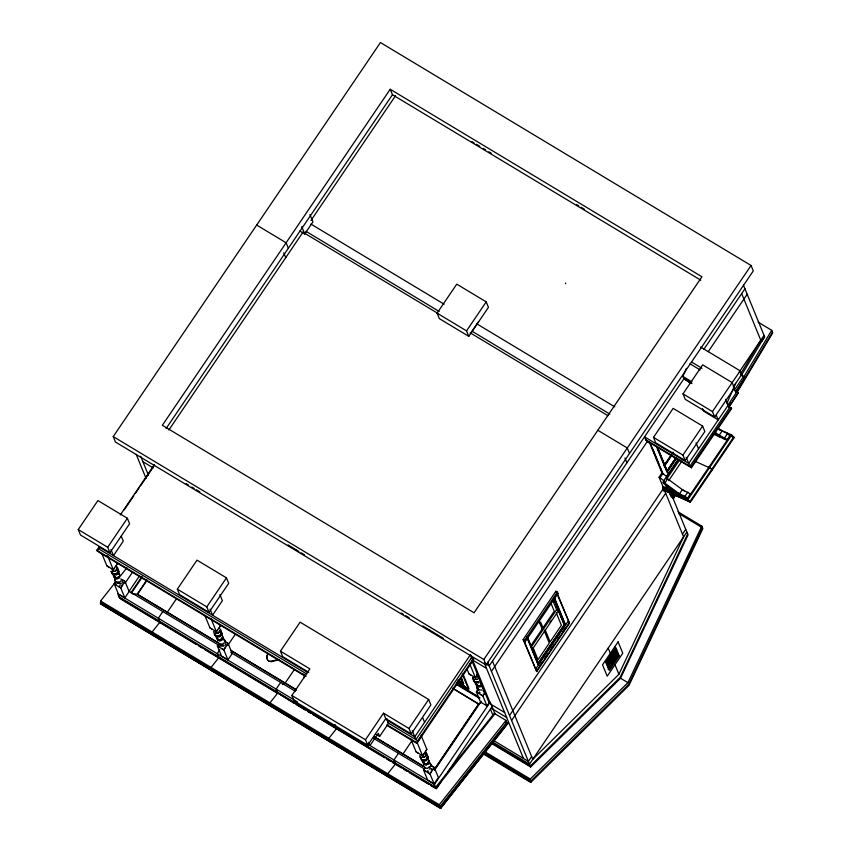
<?xml version="1.0" encoding="UTF-8"?>
<svg xmlns="http://www.w3.org/2000/svg" width="851" height="851" viewBox="0 0 851 851"><rect width="100%" height="100%" fill="white"/><g stroke="black" fill="none" stroke-linecap="round" stroke-linejoin="round"><path stroke-width="1.28" d="M435.744 767.57L478.783 704.117L452.658 688.119M266.884 657.376L266.895 656.11M114.938 579.52L115.215 581.658M266.969 656.291L267.214 655.121M116.715 568.798L115.151 571.095M115.055 577.084L114.821 580.573M118.48 570.915L116.406 574.063M219.803 630.793L218.239 633.091L215.441 633.027M220.249 630.495L218.367 633.272L214.984 633.187M220.717 634.995L221.239 633.495M221.568 632.921L220.952 634.697L217.622 636.399L214.526 634.538L213.537 631.633M222.302 637.42L221.877 638.654L219.547 639.846L218.271 639.484L217.122 637.293M425.181 754.401L425.755 752.752M423.702 764.826L424.309 763.092M426.872 758.996L427.106 755.422M427.734 756.933L425.66 760.071M691.672 383.269L683.693 378.535L682.874 376.408L686.417 368.334M735.658 383.375L727.062 402.98L727.882 405.108L736.072 393.024L734.679 389.609L742.87 377.525L740.189 370.855L700.543 347.006M492.474 661.057L532.779 759.305L618.911 674.269L683.598 536.907L664.45 490.24M687.661 534.013L620.166 677.332L530.29 766.081L491.772 742.912M491.016 743.136L530.662 766.985L620.539 678.247L688.033 534.917L672.418 496.835M701.82 526.12L702.841 528.62L629.017 685.385L530.716 782.452L529.684 779.952L530.301 779.037L627.91 682.672L701.82 526.12L677.949 511.77M702.469 527.716L628.644 684.481L530.343 781.537L483.751 753.518M116.321 565.458L117.576 563.33L113.279 569.67L111.353 568.638M122.98 580.148L125.044 581.52L129.139 591.53L124.842 597.87L118.395 593.998L114.289 583.988L115.555 581.861M124.842 597.87L120.736 587.871L122.001 585.733M219.398 627.464L220.664 625.325L216.356 631.676L214.431 630.644M226.058 642.154L228.121 643.526L232.227 653.536L227.93 659.876L221.483 656.004L217.377 645.994L218.643 643.856M227.93 659.876L223.824 649.866L225.089 647.739M425.564 751.465L426.83 749.337L421.458 736.243M432.223 766.155L434.287 767.528L438.393 777.537L434.084 783.877L427.649 780.005L423.543 769.995L424.809 767.868M472.656 660.185L489.74 701.852L486.974 705.936L480.528 702.054L476.432 692.054L477.688 689.916M434.084 783.877L429.989 773.878L431.244 771.74M486.974 705.936L482.868 695.927L484.134 693.788M741.03 373.206L760.783 340.24M675.747 494.825L673.556 498.314L671.099 496.835L670.099 494.378L670.875 493.069M741.817 374.653L764.57 336.656L743.444 285.138M673.556 498.314L672.545 495.846L673.907 493.58M743.859 376.802L771.708 330.316L758.103 322.125M673.322 497.718L675.354 494.325M736.477 392.279L772.474 332.188M729.722 404.714L731.083 402.438M737.232 392.173L772.761 332.869L771.708 330.316M615.209 648.675L606.242 661.908M615.496 649.356L606.518 662.589M615.773 650.036L606.795 663.28M616.05 650.717L607.082 663.961M616.337 651.398L607.359 664.642M612.497 658.94L616.613 652.089M612.773 659.621L616.89 652.77M617.177 653.451L608.199 666.684M617.454 654.132L608.476 667.365M617.73 654.813L608.752 668.046M618.017 655.493L609.039 668.737M267.288 655.302L268.416 653.664M113.226 436.584L380.44 42.55L751.061 265.469L753.295 270.926L486.081 664.961L115.47 442.041L113.226 436.584L483.847 659.504L486.081 664.961M78.239 529.556L97.918 500.548L127.363 518.259L129.607 523.716L109.939 552.725L80.483 535.013L78.239 529.556L107.694 547.267L109.939 552.725M390.215 89.27L162.35 425.287L474.06 612.784L701.926 276.766L390.215 89.27L392.46 94.738L700.756 280.17M166.083 428.553L392.46 94.738M168.881 429.936L303.552 231.366M310.977 220.42L395.577 95.663M299.818 231.025L304.732 233.972L312.923 221.888L309.945 214.612M120.278 514.961L154.467 464.55M305.349 676.322L97.152 551.086L96.823 550.289L99.046 547.023M124.203 509.93L133.82 495.75M135.298 493.559L139 488.112M140.479 485.932L153.797 466.295M97.897 550.001L99.376 547.821M107.694 547.267L127.363 518.259M507.387 722.637L507.781 723.605L440.658 808.45L100.716 603.976L100.344 603.072L100.737 602.476L440.68 806.95L507.387 722.637L506.781 722.276L440.073 806.588M120.746 578.935L125.044 581.52L120.736 587.871L114.289 583.988L115.725 581.871M125.257 582.903L132.692 571.946M139.479 575.957L129.086 591.275L218.345 644.962M130.916 592.839L142.053 576.414M131.692 592.69L142.106 577.318M146.925 579.85L137.266 594.104L132.384 593.838M218.111 642.835L137.479 594.328L146.383 581.201M177.338 589.158L197.006 560.149L226.462 577.861L228.706 583.329L209.027 612.337L179.582 594.615L177.338 589.158L206.793 606.869L209.027 612.337M162.828 611.582L158.329 618.23L160.19 622.772M166.924 612.848L176.582 598.615M152.893 633.857L152.872 635.346M206.793 606.869L226.462 577.861M437.084 313.157L456.764 284.149L486.208 301.871L488.453 307.328L468.773 336.336L439.329 318.614L437.084 313.157L466.539 330.879L468.773 336.336M224.909 641.59L228.121 643.526L223.824 649.866L217.377 645.994L218.813 643.877M219.803 649.856L217.228 653.653L219.101 658.206M228.057 644.994L235.482 634.038M211.803 669.28L211.771 670.779M466.539 330.879L486.208 301.871M470.401 333.624L478.602 321.54M308.722 672.301L282.67 656.632L280.436 651.164L300.105 622.155L428.659 699.479L430.893 704.936L411.224 733.945L385.758 718.627L383.514 713.17L365.483 739.764L367.728 745.221L385.758 718.627M280.649 682.449L276.139 689.087L277.373 692.076M284.734 683.704L294.403 669.482M270.31 705.298L270.703 704.713L270.692 706.213M367.728 745.221L294.095 700.937L291.85 695.48L309.881 668.886L280.436 651.164M329.624 740.147L329.592 741.647M367.866 744.008L370.132 745.37L378.323 733.285L379.631 736.466L388.652 723.169L386.758 718.552M411.224 733.945L408.98 728.488L428.659 699.479M398.47 753.305L393.96 759.954L395.821 764.506L401.449 767.889M402.555 754.571L412.214 740.338M388.524 775.58L388.503 777.08M386.333 719.733L414.745 736.828L470.486 654.632L471.645 657.472L415.916 739.668L412.256 730.754M471.029 658.642L471.645 657.727M473.486 658.578L416.522 742.583L416.852 743.38L473.816 659.376L471.645 657.472M471.092 662.642L473.124 659.653L472.752 658.738M417.639 741.795L422.479 734.658L421.277 735.179L422.479 734.658M483.847 659.504L751.061 265.469M420.596 754.646L422.522 755.677L426.83 749.337M473.486 676.705L475.411 677.726L477.56 674.556M457.295 682.502L468.55 689.267L468.954 688.661L463.029 674.215M684.459 377.961L489.197 665.886L484.655 663.152M703.777 349.474L744.933 288.776M431.063 765.592L434.287 767.528L429.989 773.878L423.543 769.995L424.979 767.889M485.027 692.757L482.868 695.927L476.432 692.054L477.858 689.938M491.442 671.343L647.324 441.478M708.245 351.654L747.178 294.233M653.494 437.371L673.162 408.363L702.618 426.074L704.851 431.531L685.183 460.54L655.727 442.828L653.494 437.371L682.938 455.083L685.183 460.54M683.002 393.853L702.671 364.845L732.126 382.567L734.36 388.024L714.691 417.033L685.236 399.31L683.002 393.853L712.447 411.576L714.691 417.033M434.18 769.612L478.783 703.841L481.081 702.458M434.446 770.325L481.219 701.352M536.715 671.556L523.131 639.58L555.916 591.232L557.373 592.105L558.001 593.487L525.152 641.824L524.301 641.314L536.715 671.556L569.5 623.209L557.086 592.966L558.001 593.487M525.152 641.824L524.588 640.452L557.373 592.105M539.757 623.209L540.576 621.996L542.981 627.847M494.591 712.84L435.68 787.303L434.457 784.314L490.197 702.128L494.974 713.776L506.015 720.425L507.079 722.999M530.886 645.675L554.246 611.231L550.735 602.678M531.098 647.271L556.597 609.667L558.437 610.773L564.181 624.762L537.949 663.44L532.215 649.451L558.437 610.773M436.318 788.866L440.829 782.218M447.583 772.251L492.059 706.67M550.023 622.368L551.437 620.294M546.682 636.708L547.501 635.495M664.014 465.444L671.407 454.53M664.195 466.071L671.577 455.2M665.365 464.72L672.024 454.902M663.599 488.155L659.1 477.188L661.972 472.954L666.652 476.475L667.62 478.858L684.406 491.133M662.865 486.368L684.959 496.324L687.544 498.218L690.416 493.984L682.342 489.623L679.47 493.857L664.759 483.091L663.78 480.709L660.014 477.741L662.886 473.507M657.642 447.839L667.099 470.88L675.875 457.785M666.705 471.667L676.088 457.827L666.78 471.709L667.312 472.039L676.705 458.189M440.658 808.45L440.68 806.95M564.49 624.953L538.257 663.631L564.564 624.996L553.852 598.891L564.564 624.996M667.397 474.656L668.875 472.475M535.683 669.056L568.468 620.709M663.78 480.709L678.151 459.338M666.535 477.198L678.343 459.795M539.821 665.695L542.055 662.397M545.034 658.004L548.023 653.611M550.257 650.313L553.98 644.824M557.703 639.324L559.937 636.027M562.926 631.633L565.904 627.24M666.439 479.347L679.811 459.636M739.242 372.004L764.06 335.4M536.524 671.109L569.308 622.762M682.938 455.083L702.618 426.074M712.447 411.576L740.189 370.855M667.62 478.858L664.759 483.091L662.918 481.985L663.503 483.421L675.034 491.857M761.762 341.347L764.709 336.996M663.865 491.208L662.674 488.293L663.28 487.389L687.725 498.399L730.349 435.542L726.86 433.978M509.536 715.468L663.184 488.889M668.737 480.57L681.97 461.061M733.254 386.928L741.678 374.493M668.269 486.049L666.833 488.155L665.482 484.868M511.589 720.478L665.684 493.24M744.955 377.004L736.168 390.864L745.189 377.567L740.413 374.27M728.052 405.395L688.704 463.412L644.526 436.84L646.015 440.478L691.427 467.795L731.594 408.565L727.86 405.725M738.157 392.502L729.371 406.363L738.391 393.066L734.753 390.449M691.427 467.795L691.097 466.997L731.264 407.767M684.959 496.324L687.831 492.091M724.701 437.722L727.573 433.499L730.158 435.382L727.286 439.616L719.212 435.255L722.084 431.021L717.872 427.947M731.722 434.978L734.232 437.563L690.374 502.228L687.874 499.643L731.722 434.978L717.319 428.5M733.69 437.01L689.842 501.675L663.237 489.697M531.652 756.582L528.375 761.411L493.888 740.668M682.47 534.183L685.757 529.343M686.874 532.077L529.492 764.145L492.123 741.668M608.199 669.631L618.028 655.132L614.677 646.941M619.262 655.866L609.422 670.375L606.061 662.184L615.901 647.675L619.262 655.866L618.028 655.132M607.635 665.322L612.507 658.919M607.912 666.003L612.784 659.599M101.95 553.895L106.832 565.798L113.279 569.67L114.672 567.883M123.64 583.318L125.044 581.52M205.038 615.901L209.92 627.804L216.356 631.676L217.76 629.878M226.728 645.324L228.121 643.526M467.018 669.099L468.965 673.854L475.411 677.726L476.815 675.939M410.714 738.721L416.075 751.805L422.522 755.677L423.926 753.89M432.882 769.325L434.287 767.528M218.835 657.578L211.037 667.439L212.101 670.014L101.652 603.582L100.599 600.997L115.417 582.265M119.534 577.063L126.948 567.691M159.935 622.145L152.138 632.006L153.191 634.58M336.656 728.445L328.869 738.306L329.922 740.881L213.229 670.694M395.566 763.879L387.769 773.729L388.833 776.314M494.974 713.776L436.063 788.239L119.438 597.796M440.02 806.461L439.307 804.738L506.015 720.425M507.685 723.371L440.563 808.216L100.62 603.753M282.415 684.566L284.223 683.544M267.81 654.472L268.49 653.845M116.321 573.808L117.629 572.649M117.991 573.074L114.704 574.755L112.917 574.244L111.598 572.755M116.608 574.542L118.597 571.329L117.8 567.947L116.47 566.553M118.789 576.648L116.459 577.84L114.3 576.542L114.034 575.287M119.204 577.106L118.055 578.116L115.098 578.052M119.193 577.627L118.183 578.52L115.587 578.457L112.215 573.702M119.47 577.659L116.757 579.042L114.151 577.308M121.119 580.722L119.693 581.967L116.066 581.882M219.409 635.814L220.717 634.655L220.941 631.421M221.069 635.08L217.792 636.761L216.005 636.24L214.686 634.761M219.686 636.548L221.685 633.335L220.877 629.953L219.558 628.549M222.249 638.729L219.43 640.175M224.196 642.728L222.781 643.973L219.154 643.888M425.489 756.135L422.979 757.422M426.883 758.656L425.574 759.815L422.202 759.73M427.074 759.475L424.255 760.922L421.639 759.347M427.021 763.549L428.032 762.656M428.659 767.496L429.734 766.549M430.361 766.73L427.096 768.4L425.309 767.889M429.351 769.176L430.425 768.24M627.315 686.002L628.07 685.332M284.213 683.544L285.128 683.14M278.82 659.536L269.416 661.44M278.894 659.716L271.246 661.748L268.586 660.961M114.534 574.393L116.417 573.957M116.342 578.169L117.938 577.808M120.108 583.169L117.353 583.105M120.214 583.265L116.768 583.18M221.271 640.526L218.675 640.463L216.824 638.601L214.952 634.038M223.185 645.175L220.441 645.111L219.505 644.122M223.292 645.271L219.856 645.186M223.664 646.143L220.079 646.058M475.869 679.481L477.283 679.151M477.422 679.321L474.028 679.247L472.869 678.024M478.453 681.864L475.092 681.789L473.943 680.577M476.666 682.449L478.549 682.023M478.539 682.13L474.847 681.928M478.698 682.385L475.049 682.3L473.039 679.704L472.592 677.694M478.9 682.874L475.252 682.789L473.933 681.3M479.911 685.598L478.592 685.895L476.432 684.598M478.475 686.225L480.07 685.863M480.092 686.034L476.943 685.789M480.187 686.172L477.23 686.108M480.315 686.576L477.719 686.512L475.869 684.661L473.996 680.098M480.432 686.746L477.411 686.683L475.847 683.438M481.836 690.033L478.198 689.948L476.592 686.874M425.67 759.964L421.958 759.879M427.202 763.975L424.617 763.921L423.724 762.985M484.006 691.969L483.145 690.555L484.113 690.969M472.539 659.631L473.124 659.653M477.688 675.045L476.868 674.896L478.102 676.045L477.379 676.758L479.677 679.715M480.326 681.619L480.921 684.704L484.059 690.842M112.353 571.021L113.726 571.415M111.896 571.181L115.279 571.266L116.608 570.106L116.821 566.851M114.608 574.202L111.811 572.51M114.811 574.436L112.715 573.872L110.843 571.5M114.811 577.733L116.64 578.276M216.048 635.729L217.696 636.208M217.888 639.739L219.728 640.282L222.047 639.09L222.771 637.239L221.483 632.538M218.175 640.048L221.143 640.122L222.292 639.112L222.483 636.261M421.149 757.188L424.532 757.273L426.415 754.497L426.074 752.858M424.053 763.741L427.191 763.815L428.415 762.741L428.936 761.241L427.638 756.539M424.341 764.06L427.298 764.124L428.457 763.113L428.574 760.092M121.97 583.85L121.778 583.403M225.047 645.856L224.866 645.398M717.648 429.021L727.573 433.499M731.881 436.51L734.232 437.563M713.053 433.925L727.499 440.435M709.043 466.976L712.308 469.89M694.512 461.051L708.915 467.539M665.993 489.229L676.8 494.101M679.194 495.176L686.395 498.42M662.674 488.293L687.874 499.643M690.374 502.228L663.472 490.123M476.432 692.054L478.358 693.076M114.289 583.988L116.215 585.02M217.377 645.994L219.303 647.026M423.543 769.995L425.468 771.027M223.377 638.793L224.919 640.271M476.89 674.322L477.645 674.758M471.826 141.521L474.103 142.894M476.379 144.266L479.794 146.319M483.208 148.372L485.485 149.733M488.889 151.786L491.165 153.159M576.521 204.495L578.797 205.868M581.073 207.24L584.488 209.293M742.912 376.206L745.189 377.567M691.842 362.196L702.032 368.323M689.938 363.792L700.128 369.919M736.115 391.705L738.391 393.066M682.874 376.408L691.937 381.865M683.874 378.823L691.799 383.599M687.374 381.099L690.778 383.152M729.318 407.204L731.594 408.565M310.934 224.09L444.084 304.179M477.081 324.029L614.784 406.852M306.009 231.344L439.159 311.434M472.167 331.284L609.869 414.107M304.094 232.929L438.382 313.7M470.241 332.869L607.944 415.692M645.696 439.69L691.097 466.997M256.672 225.058L286.117 242.78L288.361 248.237M597.827 430.266L627.283 447.988L629.527 453.445M659.1 477.188L660.014 477.741M670.099 494.378L672.545 495.846M678.47 513.355L701.203 527.035M569.5 623.209L555.916 591.232M564.99 624.57L565.607 624.942L554.224 597.189M620.539 678.247L627.91 682.672M523.131 639.58L524.588 640.452M186.188 483.634L188.465 484.996M191.869 487.049L194.145 488.421M196.421 489.793L199.836 491.846M288.042 544.895L290.319 546.268M290.861 546.597L295.999 549.682M296.552 550.012L298.839 551.384M301.105 552.756L304.52 554.809M401.225 612.975L403.502 614.348M405.778 615.72L409.193 617.773M422.745 625.921L426.149 627.964M426.691 628.293L428.968 629.666M429.564 630.017L434.648 633.08M435.244 633.442L437.52 634.803M438.063 635.133L443.201 638.218M142.915 461.71L153.148 467.869M472.879 660.185L486.527 668.397M458.402 680.257L462.88 683.055L460.965 678.204M457.912 680.247L463.635 683.576M458.689 681.449L463.231 684.183L460.763 678.183M461.082 683.927L464.455 685.959M457.115 682.045L468.358 688.821M456.838 683.778L478.453 696.778M490.974 704.309L504.622 712.521M456.253 683.704L480.007 697.99M456.519 684.523L479.241 698.182M491.889 708.628L506.675 717.521M453.796 689.087L478.783 704.117M505.515 722.244L507.781 723.605M484.847 751.699L530.301 779.037M484.23 752.614L529.684 779.952M482.921 753.699L530.716 782.452M383.514 713.17L408.98 728.488M307.892 672.556L98.727 546.746L99.897 549.586L306.785 674.024M387.492 722.573L417.756 740.774M96.823 550.289L306.169 676.205M386.939 724.797L416.947 742.806M387.269 725.595L416.852 743.38M376.238 734.424L379.631 736.466M219.069 643.303L137.479 594.328M230.44 650.143L296.35 689.789M374.748 736.945L424.745 767.017M230.61 650.345L296.488 689.97M374.855 737.104L423.692 766.485M230.802 652.462L295.382 691.299M373.546 738.317L424.341 768.868M291.85 695.48L365.483 739.764M297.669 702.043L117.832 593.87L119.693 598.413M367.898 744.285L434.457 784.314M119.055 596.849L435.68 787.303M120.821 599.093L196.443 644.579M198.709 645.941L202.102 647.983M204.368 649.345L276.873 692.959M293.872 703.181L277.745 693.012L269.948 702.862L271.012 705.447M296.137 704.543L305.201 710M307.466 711.362L310.86 713.404M313.125 714.766L384.492 757.688M386.758 759.049L390.162 761.102M392.428 762.464L394.694 763.826M403.693 769.24L407.076 771.272M409.32 772.623L428.447 784.133M430.691 785.484L435.191 788.186M100.599 600.997L439.307 804.738M331.05 741.561L439.254 806.642M100.344 603.072L440.286 807.535M476.911 674.386L477.645 674.928M484.166 692.065L484.942 692.554M468.965 673.854L471.029 675.226M480.804 694.554L482.868 695.927M416.075 751.805L418.139 753.178M209.92 627.804L211.984 629.166M427.915 772.506L429.989 773.878M106.832 565.798L108.896 567.17M221.76 648.505L223.824 649.866M118.672 586.499L120.736 587.871M714.957 432.148L724.382 439.031M714.723 433.223L719.946 437.031M480.049 680.96L479.741 679.864M267.863 660.248L268.661 661.142M474.528 681.396L475.603 682.523M476.613 685.034L477.496 685.97M477.858 688.491L478.805 689.48M425.723 752.561L427.042 753.954L427.84 757.337L425.808 760.337L422.16 760.251L420.16 757.656L419.703 755.635M429.361 761.932L430.968 764.996M430.18 764.049L431.414 765.347M423.553 762.549L424.436 763.485M223.196 637.931L224.802 640.994M222.611 638.42L223.547 639.409L222.824 637.101M224.026 640.048L225.249 641.346M214.899 634.516L216.356 635.995M217.569 638.984L218.452 639.909M118.544 573.446L119.576 574.531M118.725 574.031L119.736 575.095M112.396 573.34L113.47 574.468M115.364 577.914L114.215 575.723M115.523 579.935L113.843 575.85M267.31 659.334L267.937 660.429M741.657 293.616L760.783 340.24M725.563 399.332L729.211 408.246L689.874 466.263L686.214 457.349M716.223 415.054L718.212 419.905L703.49 411.044L702.49 408.618M683.736 378.482L683.959 379.057M696.054 442.85L698.543 448.913M672.981 452.136L673.981 454.562M657.568 447.786L667.014 470.837M656.802 446.403L667.312 472.039M657.185 448.477L666.28 470.497M650.302 442.914L651.302 445.339M652.791 448.966L659.238 464.71M660.238 467.125L662.716 473.177M650.004 442.669L662.897 474.081M649.409 442.329L662.44 474.113M648.451 441.446L649.015 442.807L647.175 441.701L646.611 440.329M565.415 283.043L565.692 283.723M624.911 457.976L626.9 462.827M614.805 648.877L617.528 655.504L608.508 668.801L605.795 662.174M608.178 648.079L610.327 653.345M614.996 664.716L618.911 674.269M554.182 598.083L565.064 624.623L537.938 664.461L527.056 637.92M552.576 599.859L556.884 610.348M556.363 613.018L561.383 625.251L550.108 641.867L545.097 629.644M544.278 630.846L549.289 643.079L538.023 659.695L533.003 647.473M538.885 621.081L542.161 629.059M527.141 636.378L538.332 663.674M527.173 637.08L538.555 664.833M487.708 662.248L530.662 766.985M484.293 662.94L523.471 758.464M301.743 226.696L304.732 233.972M471.709 660.28L489.123 702.756M490.421 709.096L492.857 715.031M470.039 664.642L475.411 677.726M462.327 674.098L468.55 689.267M462.646 681.183L461.168 677.577L463.582 683.661M283.745 252.768L285.745 257.63M422.596 717.467L424.585 722.318M427.606 755.89L428.042 757.826L426.011 760.826L422.362 760.741L420.671 757.486M428.819 760.539L428.713 763.666L426.011 765.049L423.49 763.538L422.958 761.39M428.989 761.102L429.712 763.421M417.15 742.593L422.522 755.677M423.67 763.826L424.106 764.879M421.458 759.709L422.979 762.613L426.106 764.826L428.436 763.634L428.383 760.603M420.915 758.932L420.468 756.996M368.823 742.189L370.132 745.37M335.049 724.52L336.922 729.073M219.898 594.636L222.388 600.7L212.559 615.209L210.069 609.146M221.441 631.889L221.877 633.825L219.845 636.825L216.197 636.729L214.516 633.484M222.654 636.537L222.558 639.665L219.845 641.048L217.335 639.537L216.931 637.846M210.995 618.592L216.356 631.676M217.516 639.824L217.941 640.877M140.67 456.253L148.436 475.198M136.213 454.391L146.042 478.368M121.299 536.247L123.299 541.098L113.46 555.607L110.97 549.533M118.353 569.883L118.8 571.819L116.768 574.819L113.119 574.733L111.428 571.478M118.395 570.532L119.683 575.233M107.907 556.586L113.279 569.67M107.237 555.66L107.705 556.799M114.077 576.978L113.715 575.382M266.948 658.291L267.384 659.514M477.379 686.661L477.656 687.991L476.262 684.449M476.571 684.332L476.837 685.587M476.975 687.938L477.347 689.725M431.085 764.283L431.457 766.06M222.441 637.144L222.707 638.399M220.92 631.985L221.43 633.974M117.853 569.415L118.353 571.968M117.832 569.979L118.151 571.489M303.722 673.981L304.413 677.683M266.81 657.195L267.023 658.472M120.799 584.86A2.787 2.627 -22.3 0 1 119.395 585.18M122.055 581.254A2.787 2.627 -22.3 0 1 122.331 582.595M225.143 643.26A2.787 2.627 -22.3 0 1 225.419 644.601M431.585 768.602A2.787 2.627 -22.3 0 1 431.127 769.921M428.638 771.187A2.787 2.627 -22.3 0 1 427.287 770.804M480.166 692.852A2.787 2.627 -22.3 0 1 479.23 691.863M618.113 641.856L602.54 664.822L607.21 676.194L622.783 653.228L618.113 641.856M469.741 664.631L469.667 663.854L469.741 664.631"/></g></svg>
